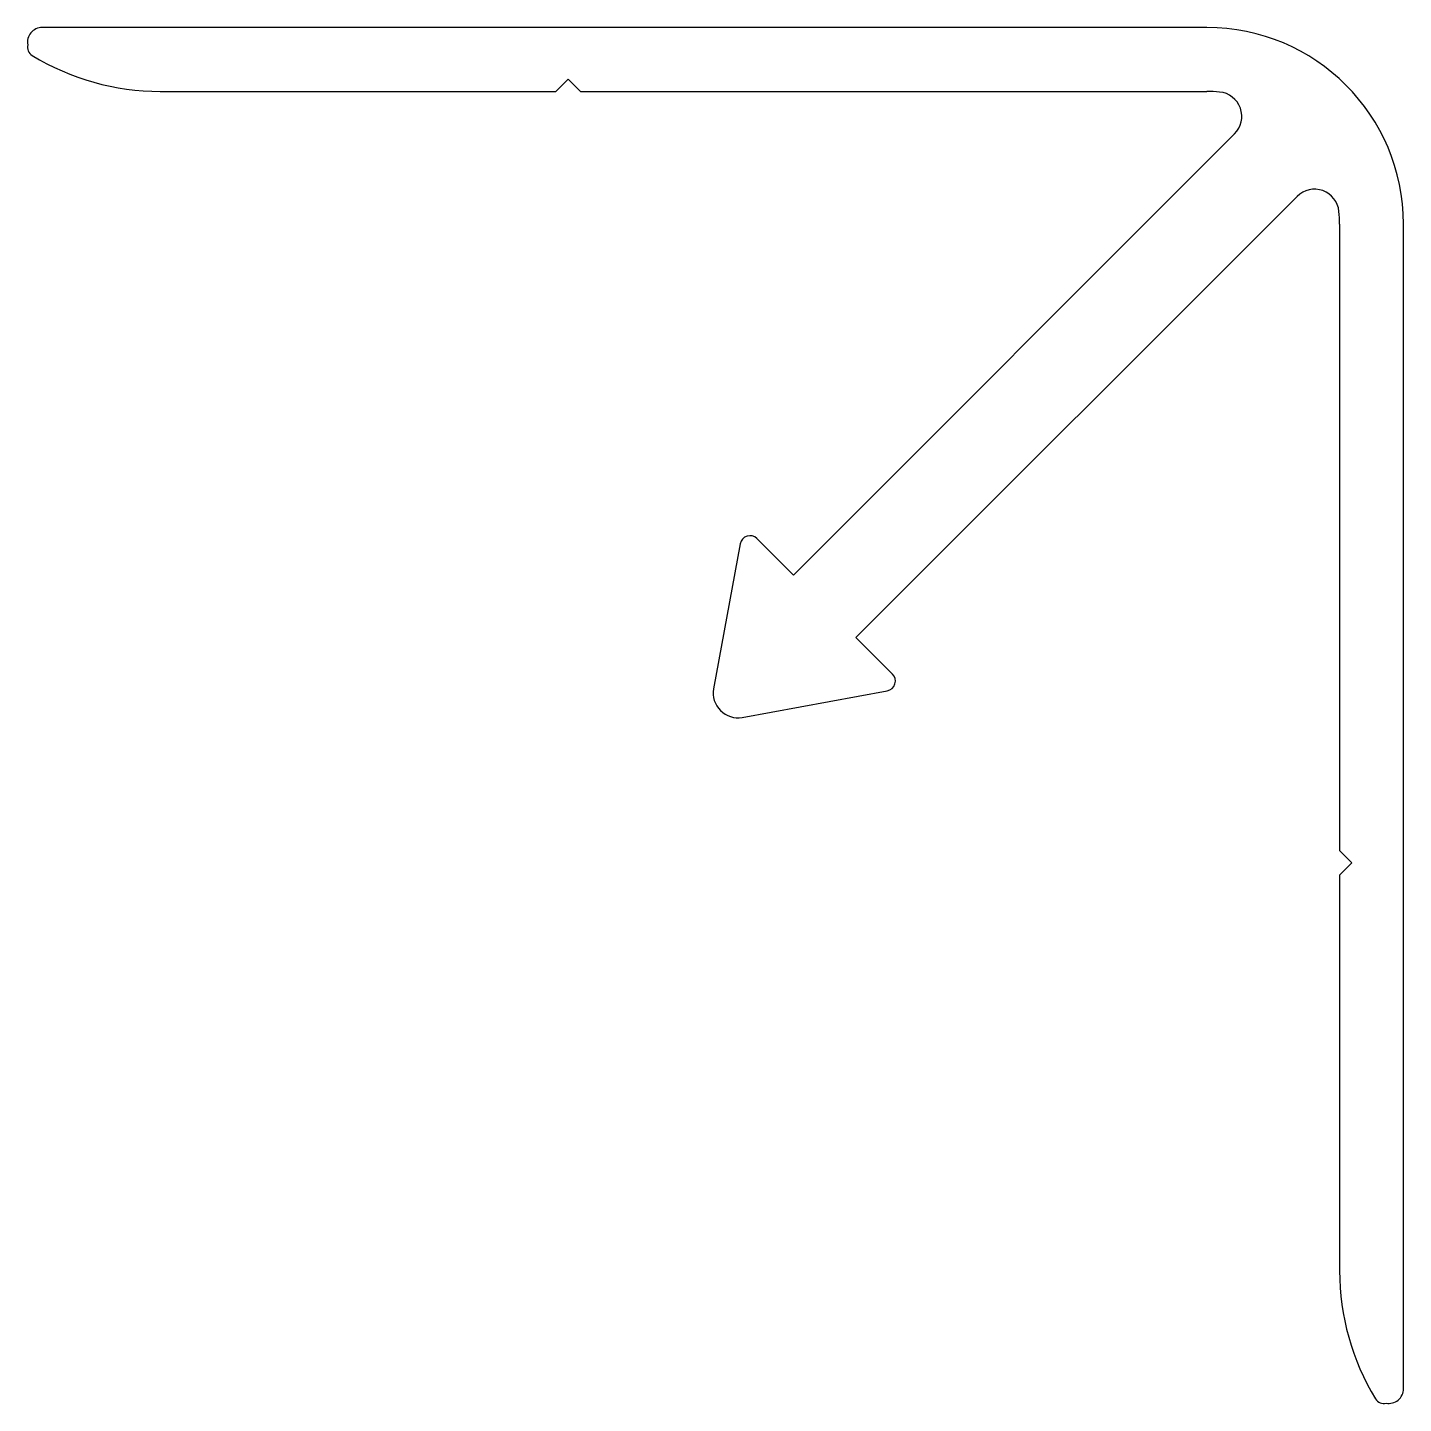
# Model space of a CAD drawing. Extents: x 1634.6 to 1662.6, y 1267.5 to 1295.5.
import ezdxf

# ---------------------------------------------------------------- set-up
doc = ezdxf.new("R2010")
doc.units = 0
doc.layers.get('0').update_dxf_attribs({"linetype": 'CONTINUOUS'})

msp = doc.modelspace()

# ---------------------------------------------------------------- linework, layer by layer
for p, q in [((1658.633, 1295.452), (1634.933, 1295.452)), ((1645.383, 1294.152), (1645.633, 1294.402)), ((1645.633, 1294.402), (1645.883, 1294.152)), ((1637.333, 1294.152), (1645.383, 1294.152)), ((1645.883, 1294.152), (1658.633, 1294.152)), ((1659.197, 1293.288), (1650.219, 1284.31)), ((1651.492, 1283.038), (1660.47, 1292.016)), ((1661.333, 1291.452), (1661.333, 1278.702)), ((1662.633, 1267.752), (1662.633, 1291.452)), ((1649.138, 1284.948), (1648.596, 1281.997)), ((1650.219, 1284.31), (1649.476, 1285.053)), ((1652.234, 1282.295), (1651.492, 1283.038)), ((1649.178, 1281.414), (1652.129, 1281.957)), ((1661.333, 1278.702), (1661.583, 1278.452)), ((1661.583, 1278.452), (1661.333, 1278.202)), ((1661.333, 1278.202), (1661.333, 1270.152))]:
    msp.add_line(p, q)
for centre, radius, start, end in [((1634.933, 1295.152), 0.3, 90, 190.3226), ((1658.633, 1291.452), 4, 0, 90), ((1634.833, 1295.055), 0.2, 167.3488, 238.6118), ((1637.333, 1299.152), 5, 238.6118, 270), ((1658.633, 1291.452), 2.7, 84.5212, 90), ((1658.843, 1293.642), 0.5, 315, 84.5212), ((1660.823, 1291.662), 0.5, 5.4788, 135), ((1658.633, 1291.452), 2.7, 360, 5.4788), ((1649.335, 1284.911), 0.2, 45, 169.5823), ((1652.093, 1282.154), 0.2, 280.4177, 45), ((1649.087, 1281.906), 0.5, 169.5823, 280.4177), ((1666.333, 1270.152), 5, 180, 211.3882), ((1662.333, 1267.752), 0.3, 259.6774, 0), ((1662.236, 1267.652), 0.2, 211.3882, 282.6512)]:
    msp.add_arc(centre, radius, start, end)

doc.saveas('drawing.dxf')
